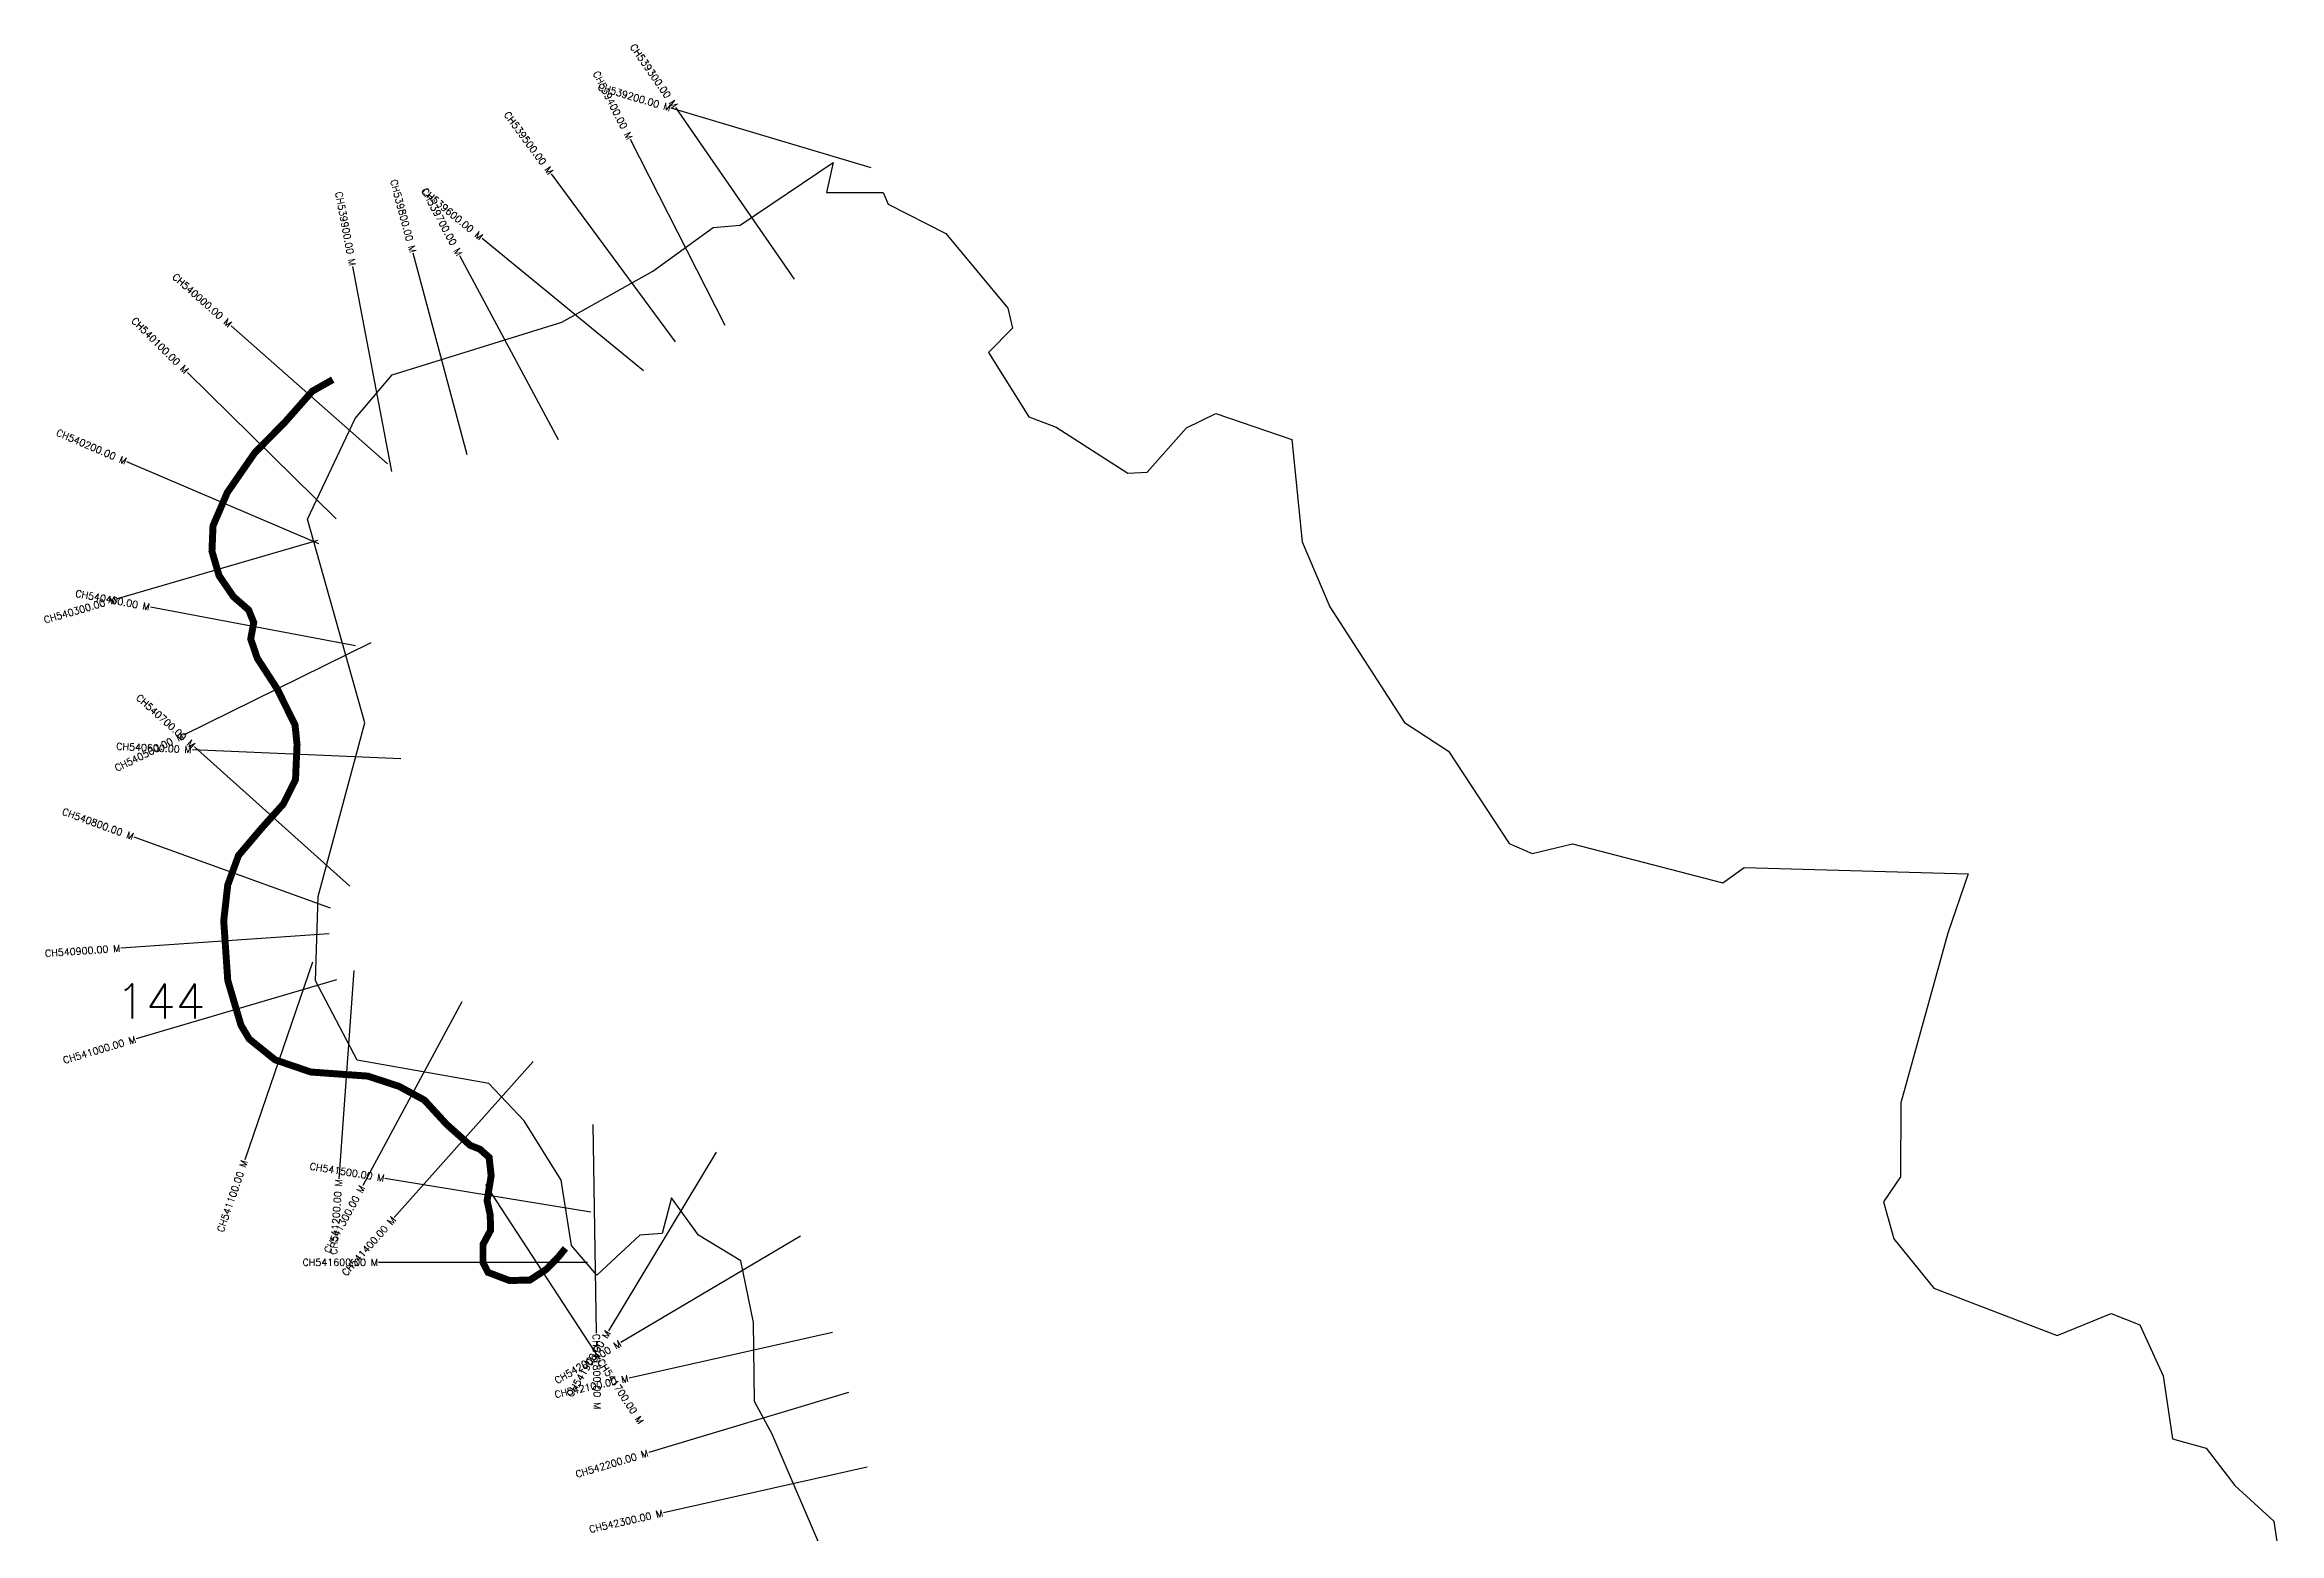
# Model space of a CAD drawing. Header units: metres. Extents: x 317204 to 320664, y 1863686 to 1867817.
# Drawn here: x 317204 to 320416, y 1865677 to 1867817 of the extents above; entities that cross this region are included whole.
import ezdxf
from ezdxf.enums import TextEntityAlignment as Align

# ---------------------------------------------------------------- set-up
doc = ezdxf.new("R2010")
doc.units = ezdxf.units.M
for name, color, linetype in [('CS', 134, 'Continuous'), ('CSMark', 6, 'Continuous'), ('UNPROTECTED', 10, 'Continuous'), ('village', 3, 'Continuous')]:
    doc.layers.add(name, color=color, linetype=linetype)
doc.styles.get("Standard").update_dxf_attribs({"font": 'simplex.shx'})

msp = doc.modelspace()

# ---------------------------------------------------------------- linework, layer by layer
at = {"color": 6, "flags": 128}
msp.add_lwpolyline([(318887.7, 1867286.6), (318997, 1867249.2)], dxfattribs=at)
at = {"layer": 'CS'}
for p, q in [((318392.5, 1867639.9), (318104.9, 1867725.4)), ((318282.1, 1867479.7), (318111.4, 1867726.4)), ((318182.6, 1867413), (318046.3, 1867680.3)), ((318111.2, 1867389.7), (317932.9, 1867631)), ((318065, 1867348), (317833.1, 1867538.3)), ((317703.2, 1867203.2), (317647.3, 1867497.9)), ((317811.6, 1867227.3), (317734.1, 1867517.1)), ((317942.7, 1867248.7), (317801.3, 1867513.3)), ((317696.9, 1867214.2), (317472.2, 1867412.8)), ((317623.3, 1867135.1), (317409.5, 1867345.6)), ((317598.3, 1867099.2), (317322.5, 1867217.1)), ((317596.5, 1867104.2), (317308.5, 1867020.1)), ((317651.2, 1866952.7), (317356.4, 1867008.1)), ((317673.1, 1866957.1), (317404.1, 1866824.4)), ((317716.3, 1866790.4), (317416.6, 1866803.4)), ((317642.9, 1866607.1), (317419.5, 1866807.4)), ((317615, 1866575.7), (317333, 1866677.9)), ((317613.3, 1866538.6), (317314, 1866518.1)), ((317589.2, 1866497.8), (317492, 1866214)), ((317623.6, 1866472.8), (317335.9, 1866387.7)), ((317648.5, 1866486.1), (317627.2, 1866186.8)), ((317804, 1866441.2), (317661.6, 1866177.2)), ((317906.5, 1866355), (317706.9, 1866131)), ((317992.3, 1866264.7), (317997.1, 1865964.8)), ((318169.5, 1866225.1), (318014.7, 1865968.2)), ((317989.6, 1866138.9), (317693.5, 1866187.3)), ((317837.8, 1866178.5), (318002, 1865927.4)), ((318290.7, 1866104.3), (318032.7, 1865951.3)), ((317984.4, 1866066.5), (317684.4, 1866066.5)), ((318337, 1865965.6), (318044.3, 1865900.1)), ((318359.8, 1865879.5), (318072.6, 1865793.1)), ((318386.7, 1865772.1), (318094, 1865706.5))]:
    msp.add_line(p, q, dxfattribs=at)
at = {"layer": 'UNPROTECTED', "const_width": 10, "flags": 128}
msp.add_lwpolyline([(317618.4, 1867335.3), (317589, 1867318.6), (317550.2, 1867274.7), (317506.3, 1867230.1), (317466.8, 1867173), (317446.3, 1867125.1), (317444.8, 1867088.5), (317455.1, 1867053.4), (317475.6, 1867023.4), (317497.5, 1867004.3), (317504.9, 1866986.1), (317500.5, 1866962.6), (317510, 1866934.8), (317538.5, 1866890.9), (317564.2, 1866839), (317567.1, 1866810.8), (317564.9, 1866760.3), (317547.3, 1866725.2), (317515.8, 1866690.1), (317482.9, 1866651.3), (317467.5, 1866608.9), (317461.7, 1866557.4), (317467.5, 1866471.8), (317486.5, 1866407.4), (317498.3, 1866387.6), (317535.6, 1866357.6), (317586.9, 1866340.1), (317668.9, 1866334.2), (317713.5, 1866319.6), (317750.1, 1866299.8), (317782.3, 1866264.7), (317816, 1866234.7), (317830, 1866229.1), (317843.2, 1866217.4), (317846.1, 1866191.1), (317840.3, 1866155.2), (317844.7, 1866134.8), (317845.4, 1866112.8), (317834.4, 1866092.3), (317834.4, 1866066), (317841.7, 1866052.1), (317872.5, 1866040.4), (317901.8, 1866041.1), (317925.3, 1866056.4), (317943, 1866074.5), (317952.8, 1866086.7)], dxfattribs=at)
at = {"layer": 'village', "color": 6}
for points in [[(318328.2, 1865637.4, 0), (318250.1, 1865819.8, 0), (318224.5, 1865866.7, 0), (318223.3, 1865980, 0), (318204.8, 1866068.9, 0), (318144.1, 1866105.6, 0), (318105.3, 1866159.2, 0), (318092, 1866108.2, 0), (318059.8, 1866105.8, 0), (317997.9, 1866048.2, 0), (317961.7, 1866090.7, 0), (317946.9, 1866184.6, 0), (317893.5, 1866270.1, 0), (317842.8, 1866323.7, 0), (317653.6, 1866357.2, 0), (317593.7, 1866471.2, 0), (317597.4, 1866592.3, 0), (317664.7, 1866842.2, 0), (317582.1, 1867134.5, 0), (317650.6, 1867279.2, 0), (317704, 1867342.4, 0), (317947.5, 1867417.7, 0), (318078.5, 1867491.3, 0), (318165.4, 1867554, 0), (318204, 1867557.1, 0), (318337.5, 1867647.3, 0), (318328.1, 1867604.2, 0), (318409.6, 1867604.4, 0), (318416.9, 1867587.7, 0), (318499.7, 1867545.3, 0), (318588.9, 1867438.2, 0), (318595.3, 1867409.2, 0), (318561.2, 1867374.4, 0), (318619.2, 1867281.8, 0), (318658.1, 1867267.2, 0), (318761.2, 1867200.9, 0), (318789, 1867202.3, 0), (318845.4, 1867265.8, 0), (318887.7, 1867286.6, 0)], [(318997, 1867249.2, 0), (319011.9, 1867102.2, 0), (319051.8, 1867008.5, 0), (319159.1, 1866842.5, 0), (319222, 1866801.2, 0), (319309.6, 1866668.5, 0), (319342.7, 1866654.4, 0), (319400.5, 1866668.3, 0), (319616.6, 1866612.2, 0), (319647.3, 1866633.9, 0), (319969.2, 1866625.1, 0), (319940.1, 1866539.5, 0), (319872.6, 1866296, 0), (319871.7, 1866189.5, 0), (319847.5, 1866153.3, 0), (319862.5, 1866100.4, 0)], [(319862.5, 1866100.4, 0), (319919.7, 1866029.2, 0), (320096.9, 1865961.3, 0), (320174.6, 1865993, 0), (320215.8, 1865976.5, 0), (320249.5, 1865903.3, 0), (320262.9, 1865812.7, 0), (320311.2, 1865799.6, 0), (320352.7, 1865745.6, 0), (320408.5, 1865694.5, 0), (320416.4, 1865642.5, 0)]]:
    msp.add_polyline3d(points, dxfattribs=at)

# ---------------------------------------------------------------- texts
at = {"insert": (317306.5, 1866467.1), "char_height": 50, "attachment_point": 1}
msp.add_mtext_dynamic_manual_height_columns('\\pxt1;144', width=70.183, gutter_width=1, heights=[0], dxfattribs=at)
at = {"layer": 'CSMark'}
for s, rotation, p in [('CH539300.00 M', 304.6767, (318110.9, 1867727.3)), ('CH539400.00 M', 297.0156, (318045.8, 1867681.2)), ('CH539200.00 M', 343.4465, (318104, 1867725.7)), ('CH539500.00 M', 306.4728, (317932.3, 1867631.8)), ('CH539900.00 M', 280.7435, (317647.1, 1867498.9)), ('CH539800.00 M', 284.9853, (317733.8, 1867518)), ('CH539700.00 M', 298.1253, (317800.8, 1867514.2)), ('CH539600.00 M', 320.64, (317832.3, 1867538.9)), ('CH540000.00 M', 318.5252, (317471.4, 1867413.5)), ('CH540100.00 M', 315.4535, (317408.8, 1867346.3)), ('CH540200.00 M', 336.8442, (317321.6, 1867217.5)), ('CH540300.00 M', 16.2707, (317307.5, 1867019.9)), ('CH540400.00 M', 349.3718, (317355.4, 1867008.3)), ('CH540700.00 M', 318.1246, (317418.8, 1866808)), ('CH540500.00 M', 26.2572, (317403.2, 1866824)), ('CH540600.00 M', 357.5077, (317415.6, 1866803.5)), ('CH540800.00 M', 340.083, (317332, 1866678.2)), ('CH540900.00 M', 3.9145, (317313, 1866518)), ('CH541000.00 M', 16.4708, (317335, 1866387.4)), ('CH541100.00 M', 71.0873, (317491.7, 1866213.1)), ('CH541500.00 M', 350.7222, (317692.5, 1866187.5)), ('CH541300.00 M', 61.6473, (317661.1, 1866176.3)), ('CH541200.00 M', 85.917, (317627.1, 1866185.8)), ('CH541400.00 M', 48.3084, (317706.3, 1866130.2)), ('CH542000.00 M', 30.6641, (318031.8, 1865950.8)), ('CH541900.00 M', 58.9309, (318014.2, 1865967.3)), ('CH542100.00 M', 12.6046, (318043.3, 1865899.9)), ('CH542200.00 M', 16.7392, (318071.6, 1865792.8)), ('CH542300.00 M', 12.6252, (318093, 1865706.3))]:
    msp.add_text(s, height=10, rotation=rotation, dxfattribs=at).set_placement(p, align=Align.MIDDLE_RIGHT)
msp.add_text('CH541600.00 M', height=10, dxfattribs=at).set_placement((317683.4, 1866066.5), align=Align.MIDDLE_RIGHT)
for s, rotation, p in [('CH541800.00 M', 270.916, (317997.1, 1865963.8)), ('CH541700.00 M', 303.1845, (318002.5, 1865926.5))]:
    msp.add_text(s, height=10, rotation=rotation, dxfattribs=at).set_placement(p, align=Align.MIDDLE_LEFT)

doc.saveas('drawing.dxf')
